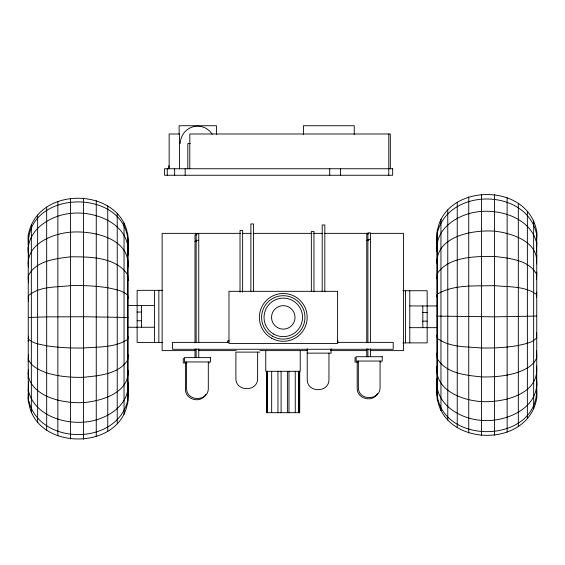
<?xml version="1.0" encoding="UTF-8"?>
<svg xmlns="http://www.w3.org/2000/svg" width="565" height="565" viewBox="0 0 565 565"><rect width="100%" height="100%" fill="white"/><g stroke="black" fill="none" stroke-linecap="round" stroke-linejoin="round"><path stroke-width="0.85" d="M28.25 401.814L28.25 235.471C37.403 181.549 131.511 187.637 128.029 244.539L128.029 392.746C131.391 455.009 23.13 454.098 28.533 391.644M436.971 240.831C433.489 183.929 527.597 177.841 536.75 231.763L536.75 398.113C527.597 452.028 433.489 445.947 436.971 389.038L436.971 240.831L437.444 242.484M536.468 241.94L536.75 231.763M28.25 399.321L28.533 388.854M127.725 401.214L128.029 389.921M436.971 243.663L437.275 232.363M536.468 244.723L536.75 234.256M28.25 391.333L28.525 381.417M128.029 382.237C130.353 406.334 104.61 420.876 83.528 422.154C61.359 423.771 33.547 414.096 28.25 390.02M436.971 251.347C434.647 227.25 460.39 212.708 481.472 211.43C503.641 209.806 531.453 219.488 536.75 243.564M536.475 252.16L536.75 242.251M28.25 378.388L28.518 371.346M127.965 373.627L128.029 371.869M436.971 261.708L437.035 259.949M536.482 262.231L536.75 255.196M28.518 369.708C26.068 381.926 36.697 391.439 46.676 396.263C58.266 401.334 70.943 403.113 83.528 402.591C101.573 401.03 129.47 392.993 128.029 370.216M436.971 263.368C436.067 235.88 473.696 229.616 494.566 231.17C511.876 233.091 539.208 241.799 536.482 263.869M28.25 361.367L28.511 356.515M536.489 277.062L536.75 272.21M28.511 354.495L28.25 359.093C31.35 366.777 39.479 370.082 46.676 372.886C58.605 376.516 71.098 377.646 83.528 377.307C98.96 375.654 118.481 374.397 127.725 360.039L128.029 354.679M436.971 278.898L437.275 273.538C449.147 256.171 475.723 256.432 494.566 256.404C509.369 258.346 528.904 259.723 536.75 274.491L536.489 279.082M28.25 341.437L28.554 338.421M536.446 295.163L536.75 292.14M28.554 336.217L28.25 338.901C33.017 343.831 40.376 344.247 46.676 345.808C58.866 347.659 71.211 348.181 83.528 348.019C98.261 346.691 114.935 347.885 127.725 339.374L128.029 336.691M436.971 296.886L437.275 294.203C454.013 284.054 475.702 286.314 494.566 285.622C508.564 287.211 525.026 285.692 536.75 294.683L536.446 297.367M180.157 143.545C180.419 137.443 183.653 131.645 188.936 128.495A17.381 17.381 0 0 1 206.317 128.495L209.912 131.257L212.214 134.258M127.725 400.521C116.51 446.753 37.262 445.736 28.25 398.643M437.275 233.063C448.49 186.824 527.738 187.841 536.75 234.941M205.709 394.476C200.787 403.961 184.96 399.723 185.44 389.045L185.44 362.977M377.462 393.565C372.54 403.05 356.713 398.805 357.193 388.134L357.193 362.066M190.306 143.545L187.82 143.545L187.82 168.744M240.556 233.359L162.141 233.359L162.141 350.611L195.624 350.611M242.265 233.359L251.128 233.359M253.727 233.359L311.958 233.359M313.681 233.359L322.544 233.359M324.254 233.359L368.415 233.359M370.068 233.359L403.544 233.359L403.544 350.611L370.068 350.611M368.493 233.896L366.756 233.896L366.756 342.793M196.74 234.814L195.003 234.814L195.003 342.828M367.9 239.398L370.506 239.398M196.147 240.309L198.753 240.309M366.756 240.415L368.493 240.415M195.003 241.326L196.74 241.326M162.325 290.332L137.126 290.332L137.126 342.468L162.325 342.468M402.831 290.735L427.161 290.735L427.161 342.877L402.831 342.877M127.57 305.538L154.506 305.538M409.78 305.947L436.717 305.947M137.126 312.057L141.476 312.057M422.818 312.459L427.161 312.459M137.126 320.743L141.476 320.743M422.818 321.153L427.161 321.153M127.57 327.262L154.506 327.262M409.78 327.665L436.717 327.665M229.312 340.879L227.561 340.879L227.561 342.602M228.776 342.376L172.495 342.376L172.495 349.276L393.205 349.276L393.205 342.376L337.806 342.376M198.266 350.611L236.149 350.611M259.935 350.611L307.508 350.611M330.419 350.611L366.544 350.611M259.787 352.122L235.895 352.122L235.895 378.19C235.365 392.138 258.141 392.138 257.619 378.19L257.619 352.122M307.226 353.139L331.118 353.139L331.118 348.789M355.463 357.723L355.025 357.723L355.025 362.066L358.648 362.066M183.71 358.634L183.272 358.634L183.272 362.977L186.895 362.977M380.648 362.066L381.093 362.066M208.895 362.977L209.34 362.977M536.446 316.075L494.566 316.838L436.971 316.11M128.029 317.474L83.528 316.739L46.676 316.88L28.554 317.502M536.446 332.51L536.75 335.193M28.25 298.384L28.554 301.067M536.446 334.713L536.75 337.736C532.23 343.103 524.694 343.795 518.324 345.505C506.155 347.588 493.803 348.181 481.472 347.998C466.711 346.578 449.641 347.673 437.275 338.266L436.971 335.25M128.029 298.334L127.725 295.311C122.4 290.17 114.639 289.372 107.753 287.747C95.407 285.834 82.907 285.325 70.434 285.65C56.408 287.345 39.486 285.954 28.25 295.848L28.554 298.871M536.489 350.794L536.75 355.385M28.25 278.192L28.511 282.79M536.489 352.807L536.75 357.659C533.784 365.583 525.648 369.27 518.324 372.229C506.431 376.057 493.916 377.265 481.472 376.897C465.892 375.259 446.138 373.514 437.275 358.662L436.971 353.005M128.029 280.579L127.725 274.915C116.143 256.814 89.595 256.764 70.434 256.814C55.462 258.763 35.708 260.677 28.25 275.918L28.511 280.77M536.482 366C540.126 394.448 503.069 402.803 481.472 401.581C462.184 400.423 434.407 390.182 436.971 366.508M128.029 267.076C130.338 237.943 92.653 230.386 70.434 232.187C51.789 233.74 24.867 244.673 28.518 267.577M536.475 377.71L536.75 386.312M436.971 378.529L437.02 380.245M127.98 253.332L128.029 255.055M28.25 247.272L28.525 255.867M536.475 378.868C540.295 408.043 505.795 422.641 481.472 420.353C460.115 419.053 434.563 403.926 436.971 379.701M128.029 253.883C130.473 224.093 95.245 210.335 70.434 213.45C49.663 215.385 24.987 231.134 28.525 254.709M536.468 385.747C541.764 446.696 432.861 447.056 436.971 386.213M536.468 385.153L536.75 394.935M128.029 247.364C132.139 186.521 23.236 186.881 28.533 247.83M28.25 238.642L28.533 248.43M536.468 387.936L536.75 398.113M28.25 235.471L28.533 245.641M533.657 221.049L533.657 408.82M527.371 211.381L527.371 418.495M518.324 203.407L518.324 426.469M507.137 197.672L507.137 432.204M494.566 194.572L494.566 435.304M481.472 194.311L481.472 435.559M468.738 196.917L468.738 432.959M457.247 202.206L457.247 427.67M447.77 209.82L447.77 420.056M440.954 219.234L440.954 410.642M437.275 229.814L437.275 400.062M422.818 305.947L422.818 327.665M409.78 290.735L409.78 342.877M405.437 290.735L405.437 342.877M390.33 168.744L390.33 133.99L189.805 133.99L189.805 168.744M388.798 133.99L388.798 175.263M380.061 361.049L380.061 387.117C380.591 401.072 357.815 401.072 358.337 387.117L358.337 361.049M370.506 342.651L370.506 232.879L367.9 232.879L367.9 342.651M370.506 348.767L370.506 356.706M367.9 348.767L367.9 356.706M366.756 348.902L366.756 356.84M354.255 134.512L354.255 125.734L303.419 125.734L303.419 134.512M340.575 168.744L340.575 175.263M337.912 340.879L337.912 342.602M329.741 168.744L329.741 175.263M328.95 353.139L328.95 379.207C329.48 393.155 306.696 393.155 307.226 379.207L307.226 348.789M324.819 291.71L324.819 224.969L322.212 224.969L322.212 291.71M313.956 291.462L313.956 231.488L311.35 231.488L311.35 291.462M300.241 350.611L300.241 371.297L265.755 371.297L265.755 350.611M299.704 371.297L299.704 412.683L266.525 412.683L266.525 371.297M299.542 371.297L299.542 412.683M299.471 371.297L299.471 412.683M299.189 371.297L299.266 412.683M299.083 371.297L299.083 412.683M298.942 371.297L298.942 412.683M295.262 371.297L295.262 412.683M288.969 371.297L288.969 412.683M287.394 371.297L287.394 412.683M281.102 371.297L281.102 412.683M277.959 371.297L277.959 412.683M271.666 371.297L271.666 412.683M267.224 371.297L267.224 412.683M266.899 371.297L266.814 412.683L266.758 371.297M253.487 291.568L253.487 223.952L250.881 223.952L250.881 291.568M242.625 292.211L242.625 230.471L240.019 230.471L240.019 292.211M216.494 134.421L216.494 125.734L179.133 125.734L179.133 134.512M208.308 361.96L208.308 388.028C208.838 401.983 186.062 401.983 186.584 388.028L186.584 361.96M198.753 342.687L198.753 233.797L196.147 233.797L196.147 342.687M198.753 348.796L198.753 357.617M196.147 348.796L196.147 357.617M195.003 348.93L195.003 357.758M185.165 168.744L185.165 175.263M179.578 168.744L179.578 133.99L169.147 133.99L169.147 168.744M174.649 168.744L174.649 175.263M168.843 165.7L168.843 168.744M167.261 168.744L167.261 175.263M158.85 290.332L158.85 342.468M154.506 290.332L154.506 342.468M141.476 305.538L141.476 327.262M127.725 233.522L127.725 403.77M124.046 222.942L124.046 414.35M117.23 213.521L117.23 423.764M107.753 205.914L107.753 431.377M96.262 200.624L96.262 436.66M83.528 198.018L83.528 439.266M70.434 198.28L70.434 439.012M57.863 201.38L57.863 435.912M46.676 207.108L46.676 430.177M37.629 215.088L37.629 422.203M31.343 224.757L31.343 412.528M392.668 168.744L164.577 168.744L164.577 175.263L392.668 175.263L392.668 168.744M337.595 291.321L228.973 291.321L228.973 343.456L337.595 343.456L337.595 291.321M382.237 356.706L356.169 356.706L356.169 361.049L382.237 361.049L382.237 356.706M210.484 357.617L184.416 357.617L184.416 361.96L210.484 361.96L210.484 357.617M271.334 338.082A23.892 23.892 0 0 0 307.176 317.389A23.892 23.892 0 0 0 271.334 296.696A23.892 23.892 0 0 0 271.334 338.082M273.658 334.056A19.245 19.245 0 0 0 302.529 317.389A19.245 19.245 0 0 0 273.658 300.721A19.245 19.245 0 0 0 273.658 334.056M272.436 336.175A21.689 21.689 0 0 0 304.973 317.389A21.689 21.689 0 0 0 272.436 298.61A21.689 21.689 0 0 0 272.436 336.175M277.415 327.552A11.731 11.731 0 0 0 295.015 317.389A11.731 11.731 0 0 0 277.415 307.233A11.731 11.731 0 0 0 277.415 327.552"/></g></svg>
